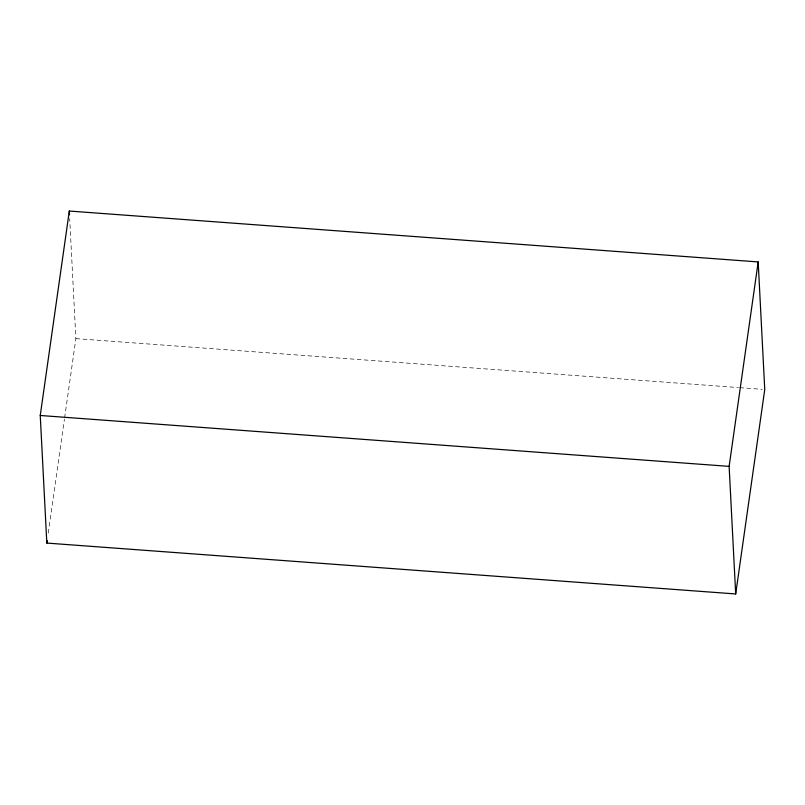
<?xml version="1.0" encoding="UTF-8"?>
<svg xmlns="http://www.w3.org/2000/svg" width="805" height="805" viewBox="0 0 805 805"><rect width="100%" height="100%" fill="white"/><g stroke="black" fill="none" stroke-linecap="round" stroke-linejoin="round"><path stroke-width="0.6" stroke-dasharray="4.03 3.02" d="M48.23 533.152L64.43 419.164M64.601 417.926L75.871 338.623L69.693 218.537M75.871 338.623L738.447 387.577M739.704 387.668L762.244 389.328"/><path stroke-width="1.21" d="M40.25 415.481L69.311 211.041L758.179 261.927L764.75 389.519L735.69 593.959L46.821 543.073L40.25 415.481L729.129 466.377L735.69 593.959M46.821 543.073L47.173 540.588M729.129 466.377L758.179 261.927M69.311 211.041L69.502 214.794"/></g></svg>
